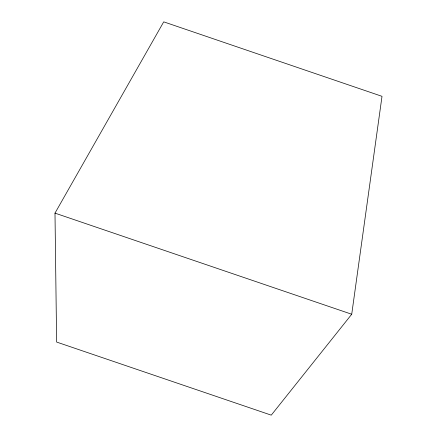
<?xml version="1.0" encoding="UTF-8"?>
<svg xmlns="http://www.w3.org/2000/svg" width="437" height="437" viewBox="0 0 437 437"><rect width="100%" height="100%" fill="white"/><g stroke="black" fill="none" stroke-linecap="round" stroke-linejoin="round"><path stroke-width="0.66" d="M351.725 314.247L382.009 96.331L163.717 21.85L54.991 213.13L56.624 342.062L271.262 415.15L351.725 314.247L54.991 213.13"/></g></svg>
